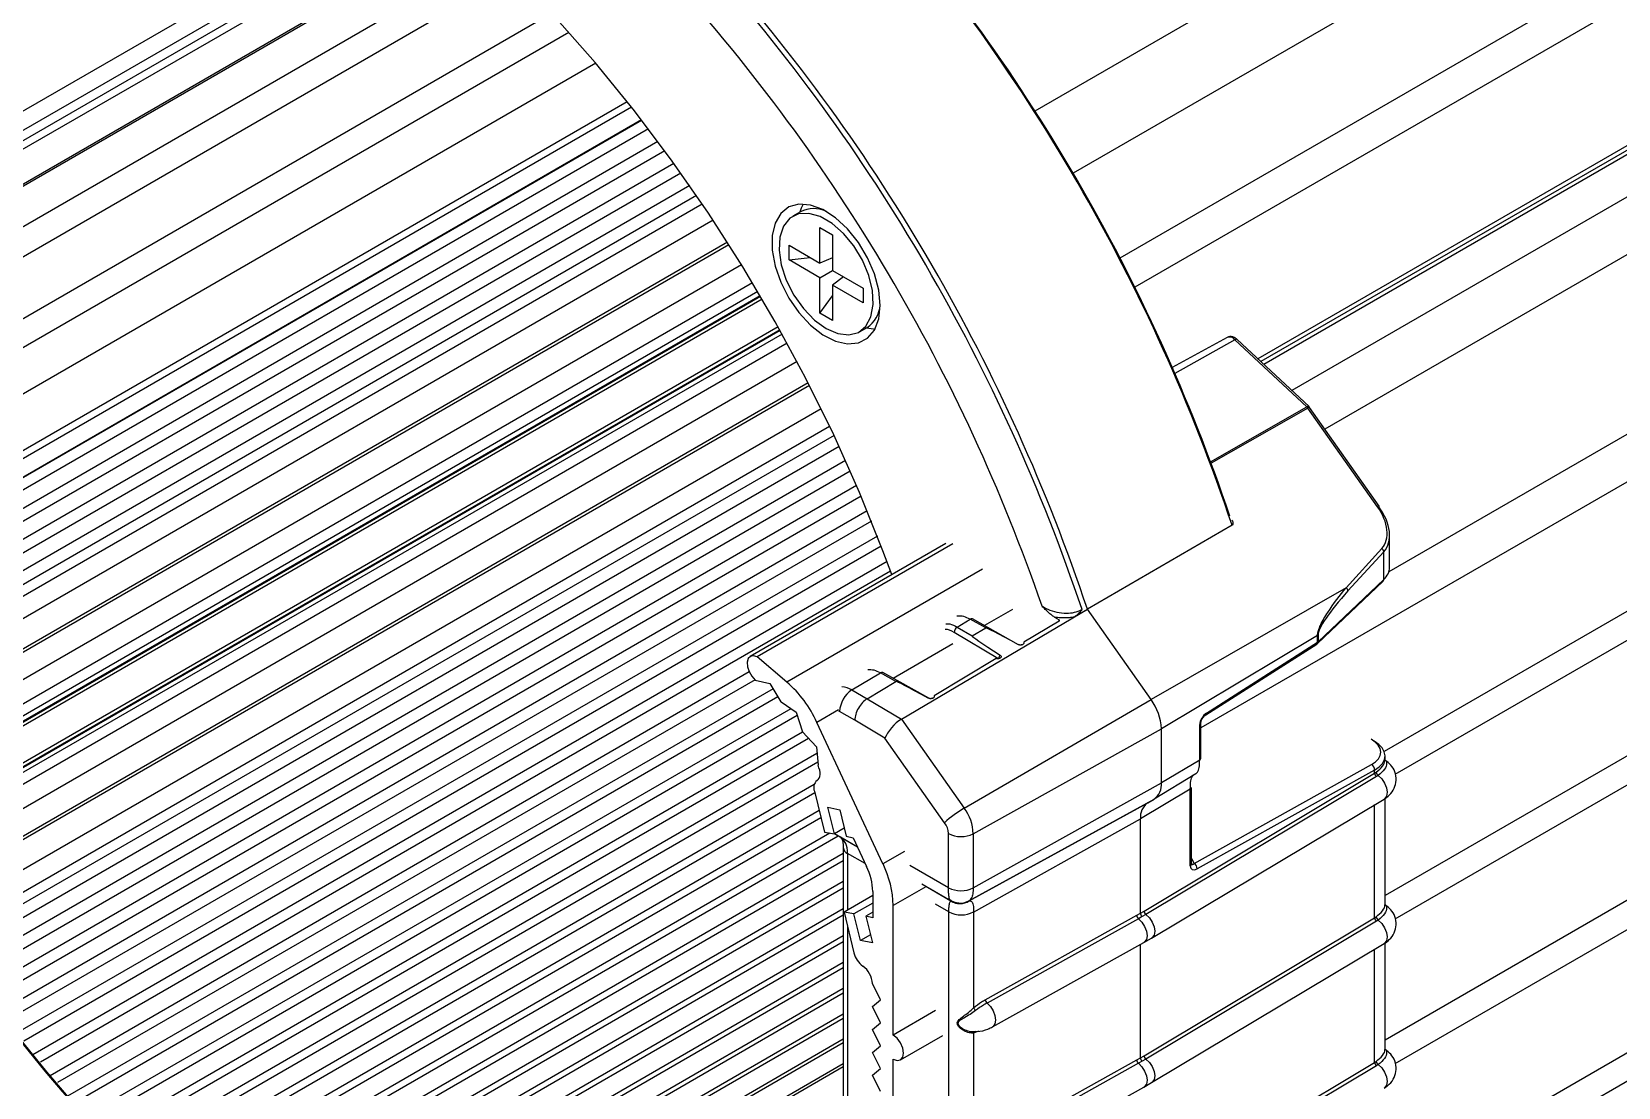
# Model space of a CAD drawing. Extents: x 6 to 134, y 3 to 97.
# Drawn here: x 89.08 to 94.46, y 70.73 to 74.31 of the extents above; entities that cross this region are included whole.
import ezdxf

# ---------------------------------------------------------------- set-up
doc = ezdxf.new("R2010")
doc.units = 0
doc.header["$MEASUREMENT"] = 0
doc.layers.add('OBJECT', color=7, linetype='CONTINUOUS')

msp = doc.modelspace()

# ---------------------------------------------------------------- linework, layer by layer
at = {"layer": 'OBJECT'}
for p, q in [((97.8268, 77.1262), (92.4795, 74.0392)), ((98.0315, 76.9586), (92.6087, 73.8281)), ((98.263, 76.7137), (92.7673, 73.5411)), ((98.4799, 76.7105), (92.8177, 73.4419)), ((98.6448, 76.3232), (93.2343, 73.1998)), ((98.6562, 76.314), (93.2448, 73.19)), ((98.68, 76.3123), (93.255, 73.1805)), ((98.7806, 76.2269), (93.35, 73.0918)), ((98.8823, 76.0907), (93.4622, 72.9617)), ((99.1062, 75.611), (93.6789, 72.4779)), ((99.1407, 75.4699), (93.0419, 71.9491)), ((99.1407, 75.0314), (93.6629, 71.8691)), ((93.7003, 71.7921), (99.1657, 74.9473)), ((90.552, 74.6584), (87.7847, 73.0608)), ((90.5565, 74.6542), (87.7946, 73.0599)), ((90.1406, 74.5688), (87.6604, 73.137)), ((90.1661, 74.5546), (87.6743, 73.116)), ((89.9314, 74.5476), (87.7244, 73.2735)), ((90.6468, 74.5693), (87.9137, 72.9915)), ((99.1407, 74.5415), (93.6658, 71.3808)), ((89.988, 74.515), (87.6306, 73.1541)), ((87.9395, 72.9049), (90.7117, 74.5053)), ((93.7003, 71.3022), (99.1657, 74.4573)), ((90.8414, 74.3701), (88.0074, 72.734)), ((90.9001, 74.3055), (88.0678, 72.6704)), ((90.9911, 74.2008), (88.0681, 72.5134)), ((91.1125, 74.052), (88.1696, 72.3531)), ((88.1745, 72.3846), (91.097, 74.0717)), ((99.1407, 74.0515), (93.6658, 70.8909)), ((91.1462, 74.0088), (88.211, 72.3143)), ((88.2111, 72.314), (91.1464, 74.0086)), ((91.1692, 73.9789), (88.2052, 72.2678)), ((91.2017, 73.9356), (88.247, 72.2299)), ((93.7003, 70.8123), (99.1657, 73.9674)), ((91.2247, 73.9045), (88.2422, 72.1828)), ((91.2793, 73.8291), (88.2807, 72.0981)), ((91.2561, 73.8615), (88.2843, 72.146)), ((91.3093, 73.7863), (88.3231, 72.0624)), ((91.3327, 73.7525), (88.3206, 72.0137)), ((91.352, 73.7241), (88.3491, 71.9906)), ((91.3889, 73.669), (88.3586, 71.9197)), ((91.6846, 73.6976), (91.6585, 73.6826)), ((91.75, 73.6443), (91.7931, 73.6193)), ((91.75, 73.5242), (91.75, 73.6443)), ((91.7931, 73.6193), (91.7931, 73.4993)), ((91.4372, 73.5945), (88.4096, 71.8467)), ((91.4425, 73.5863), (88.4199, 71.8414)), ((91.646, 73.5344), (91.646, 73.5842)), ((91.646, 73.5842), (91.75, 73.5242)), ((91.4853, 73.5179), (88.4938, 71.791)), ((91.646, 73.5344), (91.7181, 73.5426)), ((91.75, 73.4744), (91.646, 73.5344)), ((91.7931, 73.5422), (91.75, 73.5242)), ((99.1407, 73.5347), (93.6791, 70.3817)), ((91.5221, 73.4575), (88.5452, 71.739)), ((91.75, 73.4744), (91.7931, 73.4993)), ((91.75, 73.3544), (91.75, 73.4744)), ((91.7931, 73.4993), (91.897, 73.4393)), ((91.8302, 73.4779), (91.7931, 73.4495)), ((91.7931, 73.4495), (91.7931, 73.3295)), ((91.897, 73.3895), (91.7931, 73.4495)), ((91.5402, 73.4271), (88.5675, 71.7109)), ((88.738, 71.7924), (91.5477, 73.4144)), ((91.5496, 73.4111), (88.7407, 71.7895)), ((91.5552, 73.4017), (88.748, 71.7811)), ((91.75, 73.3544), (91.7931, 73.4127)), ((91.897, 73.4393), (91.897, 73.3895)), ((99.0967, 73.4131), (93.6813, 70.2869)), ((91.7931, 73.3295), (91.75, 73.3544)), ((91.6156, 73.296), (88.6405, 71.5785)), ((91.6089, 73.3079), (88.7927, 71.6822)), ((91.6143, 73.2983), (88.7938, 71.6701)), ((91.8845, 73.2911), (91.9105, 73.3062)), ((91.6226, 73.2832), (88.6456, 71.5646)), ((91.6396, 73.2523), (88.6563, 71.5301)), ((93.1306, 73.2722), (92.9449, 73.1702)), ((93.1574, 73.2642), (92.954, 73.1495)), ((93.4014, 73.0365), (93.1574, 73.2642)), ((93.4083, 73.0375), (93.1643, 73.2651)), ((91.6732, 73.1901), (88.6698, 71.4563)), ((91.7151, 73.1095), (88.663, 71.3475)), ((91.7107, 73.1181), (88.6661, 71.3605)), ((91.7547, 73.0305), (88.7275, 71.2829)), ((93.0747, 72.8509), (93.4014, 73.0365)), ((93.4045, 73.0329), (93.0763, 72.8465)), ((93.6405, 72.6986), (93.4045, 73.0329)), ((93.6464, 72.7008), (93.4103, 73.0352)), ((88.7842, 71.2395), (91.7836, 72.9711)), ((91.7984, 72.9398), (88.7901, 71.2032)), ((91.8156, 72.9028), (88.8335, 71.1813)), ((91.8374, 72.8551), (88.8434, 71.1267)), ((91.8535, 72.8189), (88.8867, 71.1061)), ((91.8749, 72.7699), (88.8977, 71.0512)), ((91.89, 72.7345), (88.9409, 71.032)), ((91.9109, 72.6844), (88.965, 70.9837)), ((91.925, 72.6498), (88.9961, 70.959)), ((93.1484, 72.6505), (93.1476, 72.6528)), ((91.9454, 72.5985), (89.0258, 70.9131)), ((93.1475, 72.6354), (92.6571, 72.351)), ((93.6813, 72.4926), (93.6813, 72.6017)), ((91.9584, 72.5649), (89.0522, 70.8872)), ((92.1776, 72.574), (91.5144, 72.1911)), ((92.2015, 72.5724), (91.5382, 72.1895)), ((93.5341, 72.4241), (93.6553, 72.5571)), ((93.6614, 72.546), (93.5403, 72.413)), ((93.6614, 72.452), (93.6614, 72.546)), ((91.9782, 72.5125), (89.0832, 70.8412)), ((92.3021, 72.4869), (91.6389, 72.104)), ((91.9903, 72.4798), (89.1091, 70.8166)), ((93.4366, 72.2347), (93.6592, 72.4458)), ((93.4389, 72.2409), (93.6614, 72.452)), ((93.5341, 72.4241), (92.8729, 72.0454)), ((92.027, 71.9788), (92.6571, 72.351)), ((92.4038, 72.3507), (92.3081, 72.2955)), ((92.5457, 72.3244), (92.5614, 72.3152)), ((92.6116, 72.3247), (92.6571, 72.351)), ((92.62, 72.3301), (92.6571, 72.351)), ((92.8729, 72.0454), (92.6571, 72.351)), ((92.3534, 72.1842), (92.2054, 72.2727)), ((92.216, 72.2908), (92.26, 72.3171)), ((92.216, 72.2908), (92.2667, 72.2605)), ((92.3125, 72.2879), (92.26, 72.3171)), ((92.2667, 72.2605), (92.3125, 72.2879)), ((92.4239, 72.231), (92.2675, 72.3181)), ((92.5614, 72.311), (92.4417, 72.2395)), ((92.5614, 72.3152), (92.5614, 72.311)), ((92.5614, 72.311), (92.5614, 72.3152)), ((92.2016, 72.2339), (91.9987, 72.1168)), ((93.4371, 72.2623), (92.9078, 71.9459)), ((93.0584, 71.9928), (93.4344, 72.233)), ((93.0611, 71.9994), (93.4371, 72.2396)), ((93.4371, 72.2396), (93.4371, 72.2623)), ((93.4389, 72.2636), (93.4389, 72.2409)), ((91.6389, 72.104), (91.5382, 72.1895)), ((92.3484, 72.1837), (92.1377, 72.0578)), ((91.5111, 72.1385), (89.1415, 70.7705)), ((91.5309, 72.1118), (89.1669, 70.7472)), ((91.5316, 72.1112), (91.5809, 72.0998)), ((91.8592, 72.0776), (91.956, 72.1355)), ((91.9107, 72.0479), (92.0084, 72.1063)), ((92.0084, 72.1063), (91.956, 72.1355)), ((92.1198, 72.0493), (91.9635, 72.1364)), ((91.5919, 72.0816), (89.2006, 70.7012)), ((91.6081, 72.0545), (89.2255, 70.6791)), ((91.5809, 72.0998), (91.6183, 72.0376)), ((91.8592, 72.0776), (91.9107, 72.0479)), ((91.6526, 72.014), (89.2605, 70.6331)), ((91.6183, 72.0376), (91.6191, 72.0369)), ((91.6191, 72.0369), (91.6697, 72.0023)), ((91.6697, 72.0023), (91.6913, 71.9358)), ((91.8135, 72.0099), (91.7406, 71.9678)), ((91.8175, 72.0046), (91.8153, 72.0058)), ((91.869, 71.9748), (91.8175, 72.0046)), ((91.9107, 72.0479), (92.027, 71.9788)), ((92.2399, 71.6772), (92.8729, 72.0454)), ((91.6733, 71.9912), (89.2849, 70.6123)), ((91.9644, 71.4881), (91.7406, 71.9678)), ((91.9712, 71.9141), (91.869, 71.9748)), ((92.027, 71.9788), (92.2399, 71.6772)), ((92.2704, 71.5906), (92.9078, 71.9459)), ((92.9078, 71.7626), (92.9078, 71.9459)), ((93.0377, 71.8402), (93.0377, 71.9607)), ((93.0419, 71.8463), (93.0419, 71.9667)), ((91.6919, 71.9351), (89.3212, 70.5665)), ((91.712, 71.9134), (89.3449, 70.547)), ((91.6913, 71.9358), (91.7385, 71.8848)), ((92.1733, 71.6279), (91.9712, 71.9141)), ((91.7406, 71.8625), (89.3826, 70.5013)), ((91.7385, 71.8848), (91.7443, 71.8223)), ((93.0377, 71.8402), (92.9078, 71.7626)), ((93.6658, 71.839), (93.6658, 71.8543)), ((91.7433, 71.8326), (89.4057, 70.4831)), ((92.8493, 71.3285), (93.6307, 71.7956)), ((93.6367, 71.7842), (92.8553, 71.3171)), ((93.0252, 71.7938), (92.883, 71.7077)), ((93.0188, 71.4899), (93.6203, 71.8248)), ((93.6307, 71.8063), (93.0292, 71.4715)), ((93.6307, 71.7956), (93.6307, 71.8063)), ((93.6307, 71.7956), (93.6362, 71.7991)), ((93.6427, 71.788), (93.6367, 71.7842)), ((91.7315, 71.7578), (89.4447, 70.4376)), ((91.7335, 71.729), (89.4671, 70.4206)), ((91.7322, 71.7345), (91.766, 71.5963)), ((92.2704, 71.4072), (92.9078, 71.7626)), ((93.0059, 71.7415), (92.8371, 71.6406)), ((93.0059, 71.4822), (93.0059, 71.7415)), ((93.0101, 71.4882), (93.0101, 71.7475)), ((91.7775, 71.68), (91.8178, 71.672)), ((91.7996, 71.5897), (91.7775, 71.68)), ((92.2541, 71.3617), (92.862, 71.6955)), ((92.2552, 71.3629), (92.883, 71.7077)), ((92.862, 71.6955), (92.883, 71.7077)), ((92.8749, 71.2372), (93.6625, 71.708)), ((93.6307, 71.3057), (93.6307, 71.689)), ((93.6658, 71.3491), (93.6658, 71.7105)), ((91.7482, 71.669), (89.5074, 70.3755)), ((91.7542, 71.6443), (89.529, 70.3597)), ((91.8178, 71.672), (91.8399, 71.5817)), ((92.2716, 71.3253), (92.8371, 71.6406)), ((92.8371, 71.3212), (92.8371, 71.6406)), ((91.7843, 71.5927), (89.5708, 70.3149)), ((91.8128, 71.5827), (89.5915, 70.3004)), ((91.766, 71.5963), (91.7996, 71.5897)), ((91.8332, 71.6091), (91.7996, 71.5897)), ((91.8001, 71.59), (91.82, 71.5785)), ((91.8785, 71.5447), (91.8001, 71.59)), ((91.8785, 71.5447), (91.82, 71.5785)), ((91.8399, 71.5817), (91.8634, 71.5771)), ((91.8634, 71.5771), (91.909, 71.4794)), ((92.1863, 71.4076), (92.1863, 71.591)), ((92.2704, 71.5906), (92.2704, 71.4072)), ((91.8299, 71.5232), (89.6346, 70.2559)), ((91.8299, 71.5439), (91.8299, 69.8287)), ((91.9044, 71.4892), (91.8443, 71.5239)), ((91.8443, 71.5239), (91.8443, 71.3323)), ((92.0373, 71.5302), (91.9644, 71.4881)), ((91.8299, 71.4985), (89.6546, 70.2426)), ((92.1863, 71.4076), (92.0559, 71.4829)), ((93.0101, 71.507), (93.0188, 71.4899)), ((91.8299, 71.4287), (89.679, 70.187)), ((92.11, 71.4111), (91.999, 71.347)), ((92.1945, 71.3623), (92.0962, 71.4191)), ((92.1955, 71.3617), (92.1177, 71.4067)), ((91.8299, 71.4057), (89.718, 70.1865)), ((91.9297, 71.3816), (91.8323, 71.3253)), ((91.9297, 71.3556), (91.8659, 71.3187)), ((91.9297, 71.3948), (91.9297, 71.3061)), ((92.1948, 71.3621), (92.1945, 71.3623)), ((92.2537, 71.3619), (92.2541, 71.3617)), ((92.2541, 71.3617), (92.2569, 71.3627)), ((91.8299, 71.3356), (89.7434, 70.1311)), ((91.8299, 71.3144), (89.7819, 70.1321)), ((91.8323, 71.3253), (91.8661, 71.1872)), ((91.8659, 71.3187), (91.8323, 71.3253)), ((91.888, 71.2284), (91.8659, 71.3187)), ((91.9297, 71.3243), (91.9062, 71.3108)), ((91.9062, 71.3108), (91.9283, 71.2204)), ((91.9297, 71.3061), (91.9062, 71.3108)), ((91.999, 70.9085), (91.999, 71.347)), ((92.1875, 71.3257), (92.1425, 71.3517)), ((92.1875, 69.6105), (92.1875, 71.3257)), ((92.2716, 71.3253), (92.2716, 71.0005)), ((92.3112, 71.028), (92.8246, 71.3142)), ((92.8304, 71.3027), (92.317, 71.0165)), ((92.8246, 71.3142), (92.8371, 71.3212)), ((92.843, 71.3097), (92.8304, 71.3027)), ((92.8371, 71.3212), (92.8493, 71.3285)), ((92.8553, 71.3171), (92.843, 71.3097)), ((92.8493, 70.8385), (93.6307, 71.3057)), ((93.6307, 71.3057), (93.6362, 71.3092)), ((91.8443, 71.2762), (91.8443, 69.8087)), ((91.9216, 71.2478), (91.888, 71.2284)), ((93.6367, 71.2943), (92.8553, 70.8271)), ((93.6427, 71.2981), (93.6367, 71.2943)), ((91.8299, 71.2441), (89.8292, 70.089)), ((91.8299, 71.2246), (89.8462, 70.0794)), ((91.9283, 71.2204), (91.888, 71.2284)), ((92.3355, 70.936), (92.8489, 71.2222)), ((92.8371, 70.8313), (92.8371, 71.2157)), ((92.8489, 71.2222), (92.8749, 71.2372)), ((92.8749, 70.7473), (93.6625, 71.2181)), ((93.6307, 70.8157), (93.6307, 71.1991)), ((93.6658, 70.8592), (93.6658, 71.2206)), ((91.8299, 71.154), (89.8949, 70.0369)), ((91.8299, 71.1364), (89.9108, 70.0285)), ((91.8299, 71.0656), (89.9609, 69.9866)), ((91.8299, 71.0498), (89.9757, 69.9794)), ((91.9565, 71.0275), (91.9283, 71.0827)), ((91.8299, 70.9789), (90.0272, 69.9382)), ((91.9284, 71.005), (91.9565, 71.0275)), ((91.9565, 70.9499), (91.9284, 71.005)), ((92.1425, 70.9914), (91.999, 70.9085)), ((91.8299, 70.9649), (90.0409, 69.932)), ((91.9284, 70.9274), (91.9565, 70.9499)), ((91.9565, 70.8723), (91.9284, 70.9274)), ((91.8299, 70.8939), (90.0938, 69.8916)), ((91.8299, 70.8817), (90.1062, 69.8866)), ((91.9284, 70.8498), (91.9565, 70.8723)), ((92.024, 70.8244), (92.1675, 70.9073)), ((92.2879, 70.9216), (92.2716, 70.9148)), ((92.2716, 70.9148), (92.2716, 70.5106)), ((91.9565, 70.7948), (91.9284, 70.8498)), ((91.999, 70.4186), (91.999, 70.8269)), ((92.3112, 70.5381), (92.8246, 70.8243)), ((92.8246, 70.8243), (92.8371, 70.8313)), ((92.843, 70.8198), (92.8304, 70.8128)), ((92.8371, 70.8313), (92.8493, 70.8385)), ((92.8553, 70.8271), (92.843, 70.8198)), ((92.8493, 70.3486), (93.6307, 70.8157)), ((93.6307, 70.8157), (93.6362, 70.8193)), ((91.8299, 70.8107), (90.1606, 69.847)), ((91.8299, 70.8003), (90.1717, 69.843)), ((91.9284, 70.7723), (91.9565, 70.7948)), ((91.9565, 70.7172), (91.9284, 70.7723)), ((92.8304, 70.8128), (92.317, 70.5266)), ((93.6367, 70.8043), (92.8553, 70.3372)), ((93.6427, 70.8082), (93.6367, 70.8043)), ((92.3355, 70.4461), (92.8489, 70.7323)), ((92.8489, 70.7323), (92.8749, 70.7473))]:
    msp.add_line(p, q, dxfattribs=at)
at = {"layer": 'OBJECT', "flags": 128}
for points in [[(91.9945, 72.4683), (91.9644, 72.5493), (91.885, 72.7462), (91.7975, 72.9416), (91.7021, 73.1348), (91.5993, 73.3249), (91.4894, 73.5113), (91.3729, 73.693), (91.2503, 73.8695), (91.1221, 74.0399), (90.9888, 74.2035), (90.851, 74.3597), (90.7092, 74.5079), (90.564, 74.6474), (90.416, 74.7776), (90.2658, 74.898), (90.1141, 75.0082), (89.9615, 75.1077), (89.9522, 75.1133)], [(91.9554, 73.3807), (91.9504, 73.4326), (91.9358, 73.4873), (91.9124, 73.542), (91.8813, 73.5938), (91.8443, 73.6398), (91.8034, 73.6775), (91.7608, 73.705), (91.7188, 73.7207), (91.6796, 73.7238), (91.6454, 73.7141), (91.6179, 73.6922), (91.5988, 73.6592), (91.5889, 73.6169), (91.5889, 73.5676), (91.5988, 73.514), (91.6179, 73.4589), (91.6454, 73.4053), (91.6796, 73.3561), (91.7188, 73.3139), (91.7608, 73.2811), (91.8034, 73.2594), (91.8443, 73.2499), (91.8813, 73.2532), (91.9124, 73.2691), (91.9358, 73.2967), (91.9504, 73.3346), (91.9554, 73.3807)], [(91.6935, 73.7241), (91.6872, 73.7102), (91.6826, 73.6965)], [(91.7715, 73.3023), (91.8113, 73.2852), (91.8485, 73.2807), (91.8809, 73.2892), (91.9065, 73.3101), (91.9235, 73.3421), (91.931, 73.3832), (91.9285, 73.4308), (91.9161, 73.482), (91.8947, 73.5334), (91.8655, 73.5819), (91.8304, 73.6245), (91.7916, 73.6584), (91.7515, 73.6815), (91.7127, 73.6924), (91.6776, 73.6904), (91.6484, 73.6756), (91.6269, 73.6489), (91.6145, 73.6121), (91.612, 73.5673), (91.6195, 73.5176), (91.6366, 73.4659), (91.6621, 73.4155), (91.6945, 73.3696), (91.7318, 73.3311), (91.7715, 73.3023)], [(91.9086, 73.3051), (91.9327, 73.3009), (91.938, 73.3006)], [(93.1643, 73.2651), (93.1639, 73.2655), (93.1627, 73.2658), (93.1612, 73.2657), (93.1594, 73.2651), (93.1574, 73.2642)], [(93.4083, 73.0375), (93.4078, 73.0378), (93.4066, 73.0381), (93.4051, 73.038), (93.4033, 73.0375), (93.4014, 73.0365)], [(93.6447, 72.6983), (93.6457, 72.6994), (93.6463, 72.7002), (93.6464, 72.7007), (93.6464, 72.7008)], [(92.4239, 72.231), (92.4229, 72.2314), (92.4218, 72.2316)], [(91.5382, 72.1895), (91.5257, 72.1934), (91.515, 72.1914), (91.5074, 72.1838), (91.504, 72.1715), (91.5051, 72.1561), (91.5106, 72.1396), (91.5198, 72.1239), (91.5316, 72.1112)], [(92.1198, 72.0493), (92.1189, 72.0497), (92.1177, 72.0499)], [(91.7408, 71.7712), (91.7448, 71.7744), (91.7479, 71.7789), (91.75, 71.7845), (91.7511, 71.7911), (91.751, 71.7984), (91.7498, 71.8062), (91.7475, 71.8142), (91.7443, 71.8223)], [(93.6427, 71.788), (93.6545, 71.7766), (93.6643, 71.7621), (93.6706, 71.7462), (93.6728, 71.7309), (93.6706, 71.7181), (93.6643, 71.7092), (93.6625, 71.708)], [(92.8304, 71.3027), (92.8418, 71.2911), (92.8511, 71.2764), (92.8572, 71.2604), (92.8593, 71.2451), (92.8572, 71.2324), (92.8511, 71.2237), (92.8489, 71.2222)], [(92.8553, 71.3171), (92.8671, 71.3057), (92.8767, 71.2912), (92.883, 71.2753), (92.8852, 71.2601), (92.883, 71.2473), (92.8767, 71.2385), (92.8749, 71.2372)], [(93.6427, 71.2981), (93.6545, 71.2867), (93.6643, 71.2722), (93.6706, 71.2563), (93.6728, 71.241), (93.6706, 71.2281), (93.6643, 71.2193), (93.6625, 71.2181)], [(92.317, 71.0165), (92.3284, 71.0049), (92.3377, 70.9902), (92.3438, 70.9742), (92.3459, 70.9589), (92.3438, 70.9462), (92.3377, 70.9375), (92.3355, 70.936)], [(91.999, 70.8269), (92.0125, 70.8222), (92.024, 70.8244), (92.0316, 70.8332), (92.0343, 70.8473), (92.0316, 70.8645), (92.024, 70.8821), (92.0125, 70.8976), (91.999, 70.9085)], [(92.8553, 70.8271), (92.8671, 70.8158), (92.8767, 70.8013), (92.883, 70.7854), (92.8852, 70.7702), (92.883, 70.7574), (92.8767, 70.7486), (92.8749, 70.7473)], [(92.8304, 70.8128), (92.8418, 70.8012), (92.8511, 70.7865), (92.8572, 70.7705), (92.8593, 70.7552), (92.8572, 70.7424), (92.8511, 70.7338), (92.8489, 70.7323)], [(93.6427, 70.8082), (93.6545, 70.7968), (93.6643, 70.7823), (93.6706, 70.7664), (93.6728, 70.7511), (93.6706, 70.7382), (93.6643, 70.7294), (93.6625, 70.7282)]]:
    msp.add_lwpolyline(points, dxfattribs=at)
at = {"layer": 'OBJECT'}
for centre, radius, start, end in [((87.165, 70.636), 6.3078, 18.48016, 41.71984), ((87.1862, 70.648), 6.2867, 18.72663, 41.70838), ((86.6404, 70.3329), 6.3287, 18.58998, 41.84538), ((86.6552, 70.3417), 6.3294, 18.50898, 41.68626), ((86.6666, 70.3474), 6.1746, 19.03875, 42.1002), ((91.7295, 73.6092), 0.0992, 64.3655, 116.9637), ((91.8539, 73.3908), 0.1019, 303.7826, 354.8774), ((93.1385, 73.2497), 0.0238, 37.4245, 109.3497), ((93.3858, 73.0199), 0.0228, 34.9069, 46.8821), ((93.4108, 73.0252), 0.01, 92.7648, 129.1717), ((93.398, 73.0265), 0.015, 35.2251, 46.9797), ((93.6469, 72.6908), 0.01, 92.7648, 129.1717), ((93.6429, 72.5429), 0.0188, 9.3681, 48.9456), ((93.6535, 72.4514), 0.00793, 315.0888, 4.3299), ((93.5218, 72.41), 0.0188, 9.3681, 48.9456), ((92.2282, 72.2716), 0.0228, 122.2121, 177.2054), ((92.2646, 72.3112), 0.00747, 67.0101, 127.6691), ((93.4299, 72.2387), 0.00722, 307.976, 7.4626), ((93.4263, 72.2456), 0.015, 302.5721, 313.4797), ((93.431, 72.2403), 0.00793, 315.0888, 4.3299), ((93.4311, 72.2725), 0.0118, 300.5881, 311.5771), ((93.4311, 72.2497), 0.0118, 300.5881, 311.5771), ((92.3794, 72.181), 0.0231, 140.8287, 173.195), ((91.9605, 72.1296), 0.00747, 67.0101, 127.6691), ((91.3717, 71.7985), 0.4059, 24.6589, 48.8358), ((91.9098, 72.0003), 0.0924, 123.2297, 177.3477), ((91.8226, 72.0198), 0.0684, 57.6917, 88.1976), ((92.7274, 71.9384), 0.1806, 2.4004, 36.3493), ((93.0539, 71.9984), 0.00721, 307.8445, 7.4742), ((93.0345, 71.9675), 0.00751, 295.6105, 353.0039), ((93.0345, 71.847), 0.00745, 295.483, 354.543), ((93.6086, 71.806), 0.0221, 0.7215, 58.1389), ((93.646, 71.7964), 0.0154, 183.0023, 232.5004), ((93.6508, 71.8002), 0.0146, 183.9736, 236.3333), ((91.762, 71.7469), 0.0323, 131.0547, 202.5254), ((92.8478, 71.7567), 0.0604, 305.698, 5.6204), ((93.0027, 71.7482), 0.00745, 295.483, 354.543), ((92.4274, 71.3542), 0.3735, 120.1319, 132.873), ((92.1132, 71.584), 0.1573, 2.4004, 36.3493), ((92.8972, 71.6465), 0.0604, 125.698, 185.6204), ((92.1193, 71.5882), 0.067, 2.4004, 36.3493), ((92.2287, 71.6731), 0.0925, 242.6565, 296.7662), ((91.854, 71.546), 0.0242, 185.1085, 246.2388), ((91.7247, 71.3895), 0.2051, 1.4766, 26.0183), ((91.6573, 71.3382), 0.3418, 1.4766, 26.0183), ((93.0027, 71.489), 0.00745, 295.483, 354.543), ((93.0072, 71.4712), 0.0221, 0.7215, 58.1389), ((92.2287, 71.4898), 0.0925, 242.6565, 296.7662), ((92.2268, 71.4146), 0.059, 231.1828, 298.7488), ((92.2245, 71.4143), 0.06, 240.0008, 299.1879), ((92.2248, 71.4141), 0.06, 240.0008, 299.1879), ((92.2254, 71.4135), 0.0598, 240.0366, 301.7822), ((92.23, 71.4079), 0.0925, 242.6565, 296.7662), ((92.8405, 71.315), 0.0159, 182.8015, 230.5906), ((92.8646, 71.3293), 0.0154, 183.0023, 232.5004), ((93.646, 71.3065), 0.0154, 183.0023, 232.5004), ((93.6508, 71.3102), 0.0146, 183.9736, 236.3333), ((91.9439, 71.2063), 0.0802, 193.8262, 233.5382), ((91.8506, 71.0789), 0.0778, 2.8153, 54.0132), ((93.2381, 74.2146), 5.3552, 217.2101, 227.5861), ((92.2927, 71.0098), 0.023, 203.721, 230.5683), ((92.3271, 71.0288), 0.0159, 182.8015, 230.5906), ((93.2598, 74.2262), 5.3764, 217.2091, 227.6134), ((92.2783, 70.9138), 0.00674, 91.8536, 171.7564), ((92.8405, 70.8251), 0.0159, 182.8015, 230.5906), ((92.8646, 70.8393), 0.0154, 183.0023, 232.5004), ((93.646, 70.8165), 0.0154, 183.0023, 232.5004), ((93.6508, 70.8203), 0.0146, 183.9736, 236.3333)]:
    msp.add_arc(centre, radius, start, end, dxfattribs=at)
for centre, major_axis, ratio, start_param, end_param in [((93.5628, 72.6556), (-0.0869, 0.1039), 0.649022, 3.229738, 4.587081), ((93.5563, 72.6492), (-0.1029, 0.1055), 0.672984, 3.174014, 4.531357), ((93.5563, 72.4903), (0.125, 0.0034), 0.594741, 5.69491, 6.266854), ((93.6558, 72.4581), (0.214, 0.2031), 0.172095, 1.970441, 2.979734), ((92.2054, 72.1883), (-0.0503, 0.0903), 0.567218, 5.505991, 5.938186), ((93.0442, 71.8682), (0.7317, -0.4196), 0.012773, 2.595213, 3.13442), ((92.9733, 71.8259), (0.7066, -0.4346), 0.013205, 3.134702, 3.67393), ((92.7401, 71.6866), (0.7317, -0.4196), 0.012773, 2.595107, 3.13442), ((93.0618, 71.9753), (0.0191, 0.0265), 0.552213, 0.947277, 2.487544), ((92.0136, 71.9386), (0.0415, 0.0449), 0.368876, 0.888457, 2.4418), ((93.5411, 71.8689), (0.11, -0.0032), 0.556797, 5.531514, 7.084857), ((93.5408, 71.8565), (0.125, -0.0032), 0.559288, 5.529683, 7.083026), ((91.7615, 71.4737), (0.0578, 0.1052), 0.563022, 5.486007, 6.271405), ((93.03, 71.4964), (0.019, 0.0262), 0.56275, 2.482507, 4.022775), ((93.0192, 71.5024), (0.0078, 0.0167), 0.34296, 2.49986, 2.879604), ((93.0192, 71.5024), (0.0078, 0.0167), 0.34296, 2.879604, 4.040128), ((92.2852, 71.4485), (0.0931, 0.0843), 0.270168, 2.997587, 3.228157), ((92.3873, 71.251), (0.1925, -0.1111), 0.00007, 3.154129, 3.227597), ((92.3145, 71.3961), (0.0607, 0.0342), 0.010626, 2.917229, 3.147799)]:
    msp.add_ellipse(centre, major_axis=major_axis, ratio=ratio, start_param=start_param, end_param=end_param, dxfattribs=at)
for points, knots in [([(93.1643, 73.2651), (93.1614, 73.2675), (93.1553, 73.2724), (93.1451, 73.2754), (93.1362, 73.2751), (93.1321, 73.2726), (93.1308, 73.2717)], [0, 0, 0, 0, 0.297291, 0.605879, 0.870785, 1, 1, 1, 1]), ([(93.1484, 72.6505), (93.1486, 72.65), (93.1497, 72.6481), (93.1502, 72.6444), (93.1505, 72.6403), (93.1495, 72.6373), (93.1484, 72.6359), (93.1476, 72.6355), (93.1475, 72.6354)], [0, 0, 0, 0, 0.081058, 0.365007, 0.650537, 0.814384, 0.979753, 1, 1, 1, 1]), ([(93.4371, 72.2623), (93.4372, 72.2645), (93.4375, 72.2698), (93.4408, 72.2818), (93.4514, 72.3076), (93.483, 72.3599), (93.5132, 72.3978), (93.5341, 72.4241)], [0, 0, 0, 0, 0.035203, 0.085099, 0.17035, 0.423259, 1, 1, 1, 1]), ([(92.26, 72.3171), (92.2527, 72.3207), (92.2367, 72.3285), (92.2224, 72.328), (92.2146, 72.3277)], [0, 0, 0, 0, 0.4545964, 1, 1, 1, 1]), ([(92.5457, 72.3244), (92.5423, 72.3268), (92.5353, 72.3314), (92.5248, 72.3406), (92.5143, 72.3507), (92.5072, 72.3579), (92.5036, 72.3615), (92.5035, 72.3616)], [0, 0, 0, 0, 0.2374185, 0.4797778, 0.7361802, 0.9930702, 1, 1, 1, 1]), ([(92.5035, 72.3616), (92.5096, 72.3579), (92.5242, 72.3492), (92.5527, 72.3401), (92.5847, 72.3366), (92.6138, 72.3397), (92.6297, 72.3455), (92.6373, 72.3495), (92.6381, 72.35), (92.6389, 72.3504)], [0, 0, 0, 0, 0.1647068, 0.3897662, 0.6131794, 0.7970037, 0.9764441, 0.9795944, 1, 1, 1, 1]), ([(92.6116, 72.3247), (92.6077, 72.324), (92.5999, 72.3226), (92.5849, 72.3214), (92.5665, 72.3214), (92.5528, 72.3234), (92.5457, 72.3244)], [0, 0, 0, 0, 0.181157, 0.364954, 0.676658, 1, 1, 1, 1]), ([(92.62, 72.3301), (92.6186, 72.3291), (92.6158, 72.3272), (92.613, 72.3255), (92.6116, 72.3247)], [0, 0, 0, 0, 0.499436, 1, 1, 1, 1]), ([(92.6389, 72.3504), (92.6388, 72.3503), (92.6359, 72.3465), (92.6301, 72.3391), (92.6234, 72.3331), (92.62, 72.3301)], [0, 0, 0, 0, 0.012003, 0.502618, 1, 1, 1, 1]), ([(92.1771, 72.3018), (92.1816, 72.302), (92.1937, 72.3023), (92.2075, 72.2952), (92.216, 72.2908)], [0, 0, 0, 0, 0.376653, 1, 1, 1, 1]), ([(92.4417, 72.2395), (92.4421, 72.2387), (92.4427, 72.2371), (92.442, 72.2346), (92.4399, 72.2324), (92.4368, 72.2307), (92.4329, 72.2297), (92.4287, 72.2296), (92.4248, 72.2302), (92.4227, 72.2312), (92.4218, 72.2316)], [0, 0, 0, 0, 0.127094, 0.25419, 0.381235, 0.508207, 0.635158, 0.762146, 0.889215, 1, 1, 1, 1]), ([(92.431, 72.2297), (92.4309, 72.2297), (92.43, 72.2296), (92.4281, 72.2298), (92.4258, 72.2302), (92.4245, 72.2307), (92.4241, 72.2309), (92.4239, 72.231)], [0, 0, 0, 0, 0.022532, 0.309666, 0.598341, 0.83801, 1, 1, 1, 1]), ([(92.4371, 72.2313), (92.4371, 72.2313), (92.4372, 72.2314), (92.4366, 72.2309), (92.4352, 72.2304), (92.4333, 72.2299), (92.4317, 72.2298), (92.431, 72.2297)], [0, 0, 0, 0, 0.087962, 0.325532, 0.543628, 0.772207, 1, 1, 1, 1]), ([(92.3615, 72.1956), (92.3624, 72.1949), (92.364, 72.1936), (92.365, 72.1911), (92.3646, 72.1886), (92.3628, 72.1864), (92.3598, 72.1846), (92.3561, 72.1835), (92.352, 72.1831), (92.3495, 72.1835), (92.3484, 72.1837)], [0, 0, 0, 0, 0.127197, 0.254397, 0.381556, 0.508618, 0.635602, 0.762553, 0.88953, 1, 1, 1, 1]), ([(92.3525, 72.1834), (92.3523, 72.1833), (92.3511, 72.1833), (92.3498, 72.1835), (92.3489, 72.1837), (92.3487, 72.1837)], [0, 0, 0, 0, 0.2106, 0.823524, 1, 1, 1, 1]), ([(92.3595, 72.1849), (92.3594, 72.1849), (92.3593, 72.1848), (92.3583, 72.1842), (92.3565, 72.1837), (92.3545, 72.1834), (92.3531, 72.1834), (92.3525, 72.1834)], [0, 0, 0, 0, 0.205142, 0.410024, 0.616253, 0.839073, 1, 1, 1, 1]), ([(91.956, 72.1355), (91.9487, 72.139), (91.9334, 72.1463), (91.92, 72.1457), (91.913, 72.1453)], [0, 0, 0, 0, 0.480227, 1, 1, 1, 1]), ([(92.1377, 72.0578), (92.138, 72.057), (92.1387, 72.0554), (92.1379, 72.0529), (92.1359, 72.0507), (92.1327, 72.049), (92.1289, 72.0481), (92.1247, 72.0479), (92.1207, 72.0486), (92.1187, 72.0495), (92.1177, 72.0499)], [0, 0, 0, 0, 0.127096, 0.254194, 0.38124, 0.508214, 0.635167, 0.762157, 0.889227, 1, 1, 1, 1]), ([(92.1269, 72.0481), (92.1269, 72.0481), (92.1259, 72.048), (92.124, 72.0481), (92.1218, 72.0485), (92.1204, 72.049), (92.12, 72.0492), (92.1198, 72.0493)], [0, 0, 0, 0, 0.022592, 0.30973, 0.598406, 0.838074, 1, 1, 1, 1]), ([(92.133, 72.0496), (92.1331, 72.0496), (92.1331, 72.0497), (92.1325, 72.0493), (92.1312, 72.0487), (92.1292, 72.0483), (92.1277, 72.0481), (92.1269, 72.0481)], [0, 0, 0, 0, 0.088029, 0.325584, 0.543678, 0.772259, 1, 1, 1, 1]), ([(93.0419, 71.9667), (93.042, 71.9675), (93.0421, 71.9691), (93.0431, 71.973), (93.045, 71.9777), (93.0484, 71.9832), (93.0532, 71.9889), (93.0566, 71.9914), (93.0584, 71.9928)], [0, 0, 0, 0, 0.109908, 0.224519, 0.363371, 0.537919, 0.753173, 1, 1, 1, 1]), ([(93.0252, 71.7938), (93.0275, 71.7959), (93.0326, 71.8006), (93.037, 71.8173), (93.0375, 71.8335), (93.0377, 71.8402)], [0, 0, 0, 0, 0.324417, 0.721533, 1, 1, 1, 1]), ([(93.6362, 71.7991), (93.6443, 71.8059), (93.6603, 71.8192), (93.6637, 71.8311), (93.6654, 71.837)], [0, 0, 0, 0, 0.507942, 1, 1, 1, 1]), ([(93.667, 71.8389), (93.6671, 71.8389), (93.6702, 71.8384), (93.6727, 71.8281), (93.6673, 71.8089), (93.651, 71.7951), (93.6427, 71.788)], [0, 0, 0, 0, 0.0152908, 0.2810056, 0.6347716, 1, 1, 1, 1]), ([(93.6625, 71.708), (93.6686, 71.7123), (93.6827, 71.7219), (93.6982, 71.7436), (93.7057, 71.7719), (93.7009, 71.8002), (93.687, 71.8237), (93.6734, 71.8339), (93.6668, 71.8388)], [0, 0, 0, 0, 0.139841, 0.320608, 0.494735, 0.679877, 0.847054, 1, 1, 1, 1]), ([(93.6674, 71.839), (93.6668, 71.8402), (93.6659, 71.842), (93.6653, 71.8384), (93.6651, 71.8372)], [0, 0, 0, 0, 0.67134, 1, 1, 1, 1]), ([(93.0059, 71.7415), (93.0061, 71.7492), (93.0066, 71.7667), (93.0101, 71.7831), (93.014, 71.787), (93.0158, 71.7887)], [0, 0, 0, 0, 0.301733, 0.677548, 1, 1, 1, 1]), ([(91.82, 71.5785), (91.8204, 71.5782), (91.8215, 71.5775), (91.8254, 71.5727), (91.8295, 71.559), (91.8298, 71.5476), (91.8299, 71.5439)], [0, 0, 0, 0, 0.183366, 0.523655, 0.847385, 1, 1, 1, 1]), ([(92.1899, 71.3686), (92.1893, 71.3711), (92.1881, 71.3763), (92.1866, 71.3895), (92.1864, 71.4016), (92.1863, 71.4076)], [0, 0, 0, 0, 0.314562, 0.657887, 1, 1, 1, 1]), ([(92.2704, 71.4072), (92.27, 71.4001), (92.2693, 71.3858), (92.2641, 71.3705), (92.2581, 71.3654), (92.2552, 71.3629)], [0, 0, 0, 0, 0.332128, 0.67245, 1, 1, 1, 1]), ([(92.1875, 71.3257), (92.1876, 71.3321), (92.1879, 71.3428), (92.1893, 71.3525), (92.191, 71.3588), (92.1932, 71.3622), (92.1947, 71.3619), (92.1955, 71.3617)], [0, 0, 0, 0, 0.232657, 0.395926, 0.565383, 0.779983, 1, 1, 1, 1]), ([(92.2569, 71.3627), (92.2586, 71.3629), (92.2621, 71.3633), (92.266, 71.3598), (92.2688, 71.3532), (92.2711, 71.3432), (92.2714, 71.3319), (92.2716, 71.3253)], [0, 0, 0, 0, 0.216738, 0.4382843, 0.60111, 0.7694019, 1, 1, 1, 1]), ([(92.8371, 71.3212), (92.8372, 71.3202), (92.8374, 71.3183), (92.8386, 71.3151), (92.8404, 71.3123), (92.842, 71.3106), (92.8429, 71.3099), (92.843, 71.3097)], [0, 0, 0, 0, 0.240731, 0.481462, 0.722215, 0.952199, 1, 1, 1, 1]), ([(93.6362, 71.3092), (93.644, 71.3156), (93.6595, 71.3285), (93.6668, 71.3448), (93.6654, 71.3486), (93.6653, 71.3491)], [0, 0, 0, 0, 0.469502, 0.938886, 1, 1, 1, 1]), ([(93.667, 71.349), (93.6671, 71.349), (93.6702, 71.3485), (93.6727, 71.3382), (93.6673, 71.319), (93.651, 71.3051), (93.6427, 71.2981)], [0, 0, 0, 0, 0.015291, 0.281006, 0.634772, 1, 1, 1, 1]), ([(93.6625, 71.2181), (93.6686, 71.2223), (93.6827, 71.232), (93.6982, 71.2537), (93.7057, 71.282), (93.7009, 71.3103), (93.687, 71.3338), (93.6734, 71.344), (93.6668, 71.3489)], [0, 0, 0, 0, 0.139841, 0.320608, 0.494735, 0.679877, 0.847054, 1, 1, 1, 1]), ([(93.6674, 71.3491), (93.6668, 71.3503), (93.6659, 71.352), (93.6653, 71.3485), (93.6651, 71.3473)], [0, 0, 0, 0, 0.67134, 1, 1, 1, 1]), ([(92.2716, 70.9148), (92.2665, 70.9148), (92.256, 70.915), (92.2383, 70.9223), (92.2254, 70.9317), (92.2186, 70.9403), (92.2162, 70.9459), (92.2161, 70.9508), (92.2179, 70.9558), (92.2242, 70.9631), (92.2371, 70.9724), (92.255, 70.9852), (92.266, 70.9954), (92.2716, 71.0005)], [0, 0, 0, 0, 0.128455, 0.265194, 0.392985, 0.437147, 0.483317, 0.514866, 0.545911, 0.602369, 0.724258, 0.859504, 1, 1, 1, 1]), ([(92.2781, 70.992), (92.2719, 70.9873), (92.2601, 70.9783), (92.241, 70.9675), (92.2273, 70.9601), (92.2205, 70.9542), (92.2185, 70.9501), (92.2185, 70.946), (92.2201, 70.943), (92.2225, 70.9397), (92.2286, 70.9334), (92.2423, 70.9255), (92.2611, 70.9197), (92.2725, 70.9202), (92.2781, 70.9205)], [0, 0, 0, 0, 0.147742, 0.286544, 0.40721, 0.459794, 0.487158, 0.514363, 0.5511, 0.555605, 0.597249, 0.724144, 0.864791, 1, 1, 1, 1]), ([(92.2716, 71.0005), (92.2806, 71.0078), (92.2937, 71.0182), (92.3071, 71.0257), (92.3112, 71.028)], [0, 0, 0, 0, 0.690397, 1, 1, 1, 1]), ([(92.317, 71.0165), (92.3129, 71.0143), (92.3002, 71.0074), (92.287, 70.9982), (92.2781, 70.992)], [0, 0, 0, 0, 0.318604, 1, 1, 1, 1]), ([(92.2783, 70.9208), (92.2801, 70.9207), (92.2945, 70.9201), (92.3146, 70.9258), (92.3304, 70.9335), (92.3355, 70.936)], [0, 0, 0, 0, 0.085358, 0.705152, 1, 1, 1, 1]), ([(92.8371, 70.8313), (92.8372, 70.8303), (92.8374, 70.8284), (92.8386, 70.8252), (92.8404, 70.8224), (92.842, 70.8207), (92.8429, 70.8199), (92.843, 70.8198)], [0, 0, 0, 0, 0.240731, 0.481462, 0.722215, 0.952199, 1, 1, 1, 1]), ([(93.6362, 70.8193), (93.644, 70.8257), (93.6595, 70.8386), (93.6668, 70.8549), (93.6654, 70.8587), (93.6653, 70.8591)], [0, 0, 0, 0, 0.469502, 0.938886, 1, 1, 1, 1]), ([(93.667, 70.8591), (93.6671, 70.859), (93.6702, 70.8586), (93.6727, 70.8482), (93.6673, 70.8291), (93.651, 70.8152), (93.6427, 70.8082)], [0, 0, 0, 0, 0.015291, 0.281006, 0.634772, 1, 1, 1, 1]), ([(93.6625, 70.7282), (93.6686, 70.7324), (93.6827, 70.7421), (93.6982, 70.7637), (93.7057, 70.7921), (93.7009, 70.8204), (93.687, 70.8438), (93.6734, 70.8541), (93.6668, 70.8589)], [0, 0, 0, 0, 0.139841, 0.320608, 0.494735, 0.679877, 0.847054, 1, 1, 1, 1]), ([(93.6674, 70.8591), (93.6668, 70.8603), (93.6659, 70.8621), (93.6653, 70.8585), (93.6651, 70.8574)], [0, 0, 0, 0, 0.67134, 1, 1, 1, 1])]:
    msp.add_open_spline(points, degree=3, knots=knots, dxfattribs=at)
msp.add_open_spline([(91.9107, 72.0479), (91.9053, 72.0439), (91.8944, 72.0358), (91.8806, 72.0165), (91.871, 71.9949), (91.8697, 71.9815), (91.869, 71.9748)], degree=3, dxfattribs=at)

doc.saveas('drawing.dxf')
